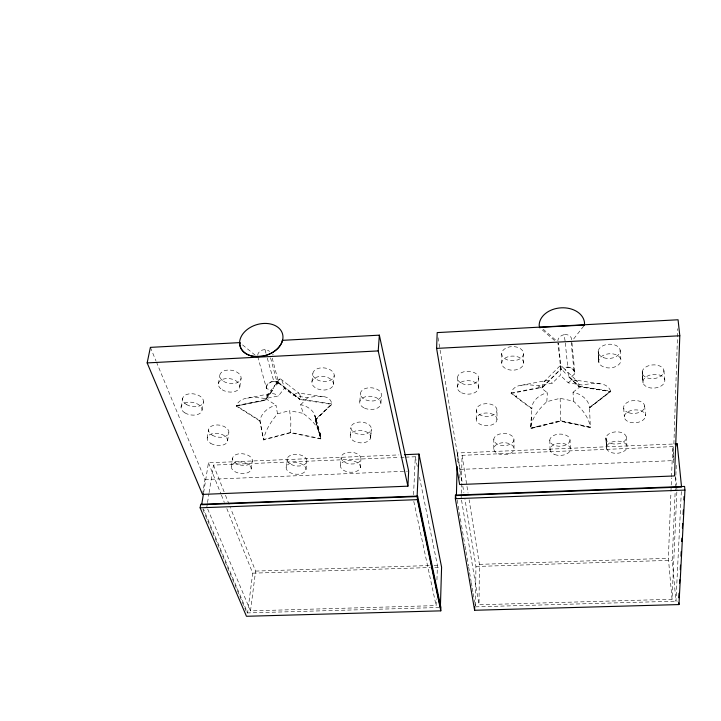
<?xml version="1.0" encoding="UTF-8"?>
<svg xmlns="http://www.w3.org/2000/svg" width="721" height="721" viewBox="0 0 721 721"><rect width="100%" height="100%" fill="white"/><g stroke="black" fill="none" stroke-linecap="round" stroke-linejoin="round"><path stroke-width="0.54" stroke-dasharray="3.6 2.7" d="M496.994 419.505A10.391 6.381 0.5 0 0 481.529 413.773A10.391 6.381 0.5 0 0 481.286 424.813A10.391 6.381 0.5 0 0 496.994 419.505L497.003 410.213A10.337 6.399 0.5 0 0 481.619 404.463A10.337 6.399 0.5 0 0 481.385 415.548A10.337 6.399 0.5 0 0 497.003 410.213M493.777 448.669L493.804 439.477M560.163 398.307L560.532 421.082L590.337 427.436C588.895 416.819 581.117 408.203 573.519 401.2L560.163 398.307L546.788 401.687C539.317 408.816 531.521 417.675 530.737 428.427L535.604 427.229M546.788 401.687L547.401 392.747C539.84 394.441 531.728 400.497 531.837 408.915L511.108 393.369C513.658 382.202 529.746 384.753 538.344 385.843L552.286 383.148L560.325 375.29L560.605 365.304M676.839 492.001L672.053 599.277L479.005 604.757L479.411 564.345L469.128 499.815M476.211 419.298L476.338 410.015M475.472 605.721L475.941 566.481L464.964 499.256M478.582 387.538L478.699 378.165M461.17 497.878L461.233 494.516M461.26 493.398L462.035 455.321L672.711 446.632L674.117 461.007M459.782 478.05L459.971 469.416L437.917 337.013M457.231 387.357L457.456 377.984M457.195 461.945L457.402 452.977L674.964 443.956M207.702 509.035L250.502 610.885L436.115 605.604L436.331 598.89M436.944 579.846L437.413 565.291L419.099 475.391M673.252 462.81L677.74 328.713M672.053 599.277L668.376 558.324L670.936 492.425M670.972 491.307L671.494 477.906M671.539 476.788L672.711 446.632M274.575 385.537L272.52 390.557L265.13 400.281L236.173 406.121M681.336 491.533L675.965 601.179L672.215 560.262L675.289 488.631M675.334 487.513L675.811 476.32M675.865 475.202L676.388 462.891M413.539 494.732L415.305 456.754L405.22 457.177M530.764 427.003L531.458 415.062M370.612 438.062A10.292 6.192 4.4 0 0 356.697 430.689A10.292 6.192 4.4 0 0 354.065 441.18A10.292 6.192 4.4 0 0 370.612 438.062L371.225 429.689A10.238 6.21 4.4 0 0 357.382 422.299A10.238 6.21 4.4 0 0 354.75 432.825A10.238 6.21 4.4 0 0 371.225 429.689M380.904 402.994L381.481 395.198A10.563 6.606 4.3 0 0 366.151 388.268A10.563 6.606 4.3 0 0 365.214 399.677A10.563 6.606 4.3 0 0 381.481 395.198M359.833 401.444L360.41 393.639M350.289 435.295L350.902 427.562M370.711 436.791L371.324 429.049M360.248 467.74A10.004 5.84 4.5 0 0 346.666 460.764A10.004 5.84 4.5 0 0 344.205 470.669A10.004 5.84 4.5 0 0 360.248 467.74L360.987 458.862M340.474 465.099L341.132 457.429M277.702 381.463C280.956 374.064 283.587 384.942 284.362 388.349L293.798 395.649L307.777 397.74C315.212 396.235 330.732 393.522 331.795 404.265L315.311 419.973L320.827 438.972L315.293 420.082C316.231 411.853 307.948 405.923 300.621 404.751L303.208 413.385C311.274 419.658 320.629 427.995 320.827 438.972L290.527 432.816L263.516 439.999L259.875 420.938C261.128 412.944 268.5 407.113 275.999 405.202L277.513 413.845C271.186 421.388 265.364 430.058 263.535 439.9M333.318 384.726A10.797 6.786 5.9 0 0 318.493 376.65A10.797 6.786 5.9 0 0 316.113 388.195A10.797 6.786 5.9 0 0 333.318 384.726L334.229 375.515M573.519 401.2L573.033 392.269C580.684 393.738 588.94 399.407 589.535 407.78L610.66 391.106L578.963 386.213L568.905 376.632L568.13 373.19L565.066 369.494M305.947 469.768A9.977 5.777 6 0 0 292.095 462.837A9.977 5.777 6 0 0 290.166 472.679A9.977 5.777 6 0 0 305.947 469.768L306.903 460.926M311.95 381.742L312.878 373.226M315.293 420.082L331.777 404.373L300.035 399.524C302.018 394.621 296.98 390.241 293.798 395.649M286.183 467.145L287.165 458.898M290.527 432.816L290.905 421.452L289.662 410.682L303.208 413.385M278.162 381.914L277.594 383.969A4.912 1.307 -69.8 0 0 277.765 383.428L278.234 381.058L272.196 358.067M568.896 376.65L578.981 386.609L610.687 391.503M250.502 610.885L255.595 571.086L230.819 508.738M226.827 508.62L252.72 573.168L247.591 612.913L203.421 508.855M270.582 357.886L277.54 384.131L279.478 379.147M251.178 469.11A9.995 5.732 7.5 0 0 237.02 462.188A9.995 5.732 7.5 0 0 235.623 472.021A9.995 5.732 7.5 0 0 251.178 469.11L252.314 460.881A9.95 5.75 7.6 0 0 238.227 453.942A9.95 5.75 7.6 0 0 236.821 463.801A9.95 5.75 7.6 0 0 252.314 460.881M278.225 381.58L278.198 381.012M231.36 466.496L232.595 458.268M259.866 421.046L236.191 406.013C240.535 395.108 256.189 397.46 265.634 398.533L278.459 395.937L284.362 388.349M239.796 386.826L241.084 378.354M227.575 440.828L228.854 432.51M206.837 506.971L207.36 503.664M207.531 502.564L208.937 493.75M209.108 492.641L213.488 465.09L399.605 457.402M203.637 492.596L208.45 462.81L398.848 454.915M218.4 383.86L219.788 375.398M202.529 494.399L204.953 479.528L156.412 361.942M207.197 438.098L208.576 429.779M202.042 410.096L203.484 401.705M181.061 407.239L182.701 398.19M560.677 365.34L560.623 367.71L557.955 343.043M277.423 382.112L276.323 383.491M589.535 407.888L610.696 391.611L578.99 386.717L568.842 377.011C579.603 375.136 572.348 366.863 567.742 367.07A6.822 5.2 -2.3 0 0 563.714 368.26L563.732 368.242M273.187 354.164L272.628 354.966M277.161 382.518L273.403 381.085L273.845 381.418L267.176 357.724M276.251 383.572L266.509 396.09L265.148 400.173L236.191 406.013M272.529 390.241L265.202 399.785L236.245 405.635L259.93 420.559L263.58 439.522L290.572 432.438L320.863 438.584L315.347 419.595L314.879 415.494L320.223 433.952M277.765 383.428L278.513 382.454L300.08 399.137L331.831 403.877L315.347 419.595M583.713 326.09L574.186 338.266M516.137 396.73L516.651 396.126A2.325 0.748 -18.8 0 0 516.119 396.757M574.006 338.491L573.646 338.942M560.812 366.565A6.228 3.127 -41.8 0 0 560.911 368.755L542.625 386.916L511.108 392.981L531.819 408.419L530.737 428.535L535.541 427.346A4.002 2.433 -1 0 0 537.551 426.886L560.541 421.19L590.346 427.544L589.508 407.392L610.66 391.106C606.586 380.436 591.13 383.599 582.226 384.996L568.265 382.842L560.325 375.29M542.643 387.411L560.983 368.999A5.353 2.163 66.1 0 0 561.181 369.522L560.92 369.431M300.621 404.751L307.777 397.74M568.265 382.842C571.888 377.921 580.017 379.949 578.981 386.609M573.033 392.269L582.226 384.996M511.108 393.477L542.634 387.303L542.859 384.158L543.868 381.842L560.623 365.259L564.381 368.846L567.742 367.07M277.513 413.845L289.635 410.582M530.728 428.04L560.523 420.704L590.319 427.048M537.334 426.805L560.532 421.082M247.636 398.154L271.141 393.432L274.71 393.972L278.459 395.937M520.941 385.411L546.356 380.508L549.159 381.103L552.286 383.148M567.4 367.449L567.778 367.413A6.813 5.191 -5.9 0 1 574.304 374.271L573.898 374.298M400.732 457.357L404.093 457.222M204.953 479.528L407.545 471.164M459.971 469.416L673.044 460.62M255.595 571.086L429.554 565.543M434.042 565.399L437.413 565.291M479.411 564.345L668.376 558.324M252.72 573.168L430.347 567.535M434.844 567.391L439.341 567.247M475.941 566.481L672.215 560.262M257.739 356.58L266.509 388.556L272.52 390.665M246.897 612.94L440.892 607.452M475.463 606.839L677.316 601.152M273.493 381.418L273.529 381.418A6.633 4.984 -14.6 0 0 266.509 388.556M257.667 355.219A6.768 5.642 -7.5 0 1 265.04 349.694L265.436 349.739A6.976 5.795 -8.7 0 1 269.528 351.46M323.576 396.73L298.368 392.954L299.233 393.441L288.977 385.474M600.016 383.887L574.844 379.994L577.377 381.337L565.237 369.657M277.468 381.941L276.612 381.616L277.324 382.004A6.642 4.939 -18 0 0 273.403 381.085L273.43 381.112M280.478 378.867L289.662 386.005M265.634 398.533L275.999 405.202M538.344 385.843L547.401 392.747M278.468 382.833L300.035 399.524M278.45 382.941L300.026 399.632M255.135 355.138L241.409 343.971M561.28 369.774L558.505 343.818L557.928 343.34M554.611 340.555L541.138 328.938M543.228 329.2L556.206 340.555M565.021 369.458L564.417 368.873M560.92 369.323L560.974 368.972M202.898 509.45L246.456 611.904M150.392 347.369L155.979 360.897M208.45 462.81L220.986 494.047M221.401 495.084L224.321 502.375M213.488 465.09L225.042 494.182M225.457 495.228L230.414 507.692M320.584 435.232L315.167 416.549L317.033 423.065M265.04 349.721L266.112 353.732M413.8 501.401L436.115 605.604M415.305 456.754L417.315 466.622M457.168 499.968L461.314 524.212M461.503 525.312L464.901 545.148M465.09 546.248L465.838 550.655M466.027 551.754L468.479 566.075M468.668 567.175L469.425 571.582M469.614 572.69L471.119 581.505M471.309 582.604L472.066 587.011M472.255 588.111L473.012 592.518M473.201 593.617L474.706 602.432M474.896 603.54L475.274 605.739M461.53 500.077L479.005 604.757M457.402 452.977L462.621 484.936M462.801 486.035L463.882 492.65M462.035 455.321L468.064 493.146M565.066 340.862L564.11 334.697A7.165 5.876 -16.5 0 0 557.829 340.691M565.282 342.917L567.778 367.413M675.631 476.491L676.505 485.341M676.613 486.45L676.938 489.766M663.888 370.504L664.816 379.985M571.14 342.051L574.304 374.271M571.96 342.817L574.781 372.135M642.222 373.099L643.024 382.563L642.213 371.721L642.961 381.878M644.646 405.815L645.502 415.828A10.608 6.426 -4.1 0 1 629.676 422.173A10.608 6.426 -4.1 0 1 629.559 411.024A10.608 6.426 -4.1 0 1 645.502 415.828M620.132 350.018L620.898 360.239A11.103 7.093 -4 0 1 604.468 367.268A11.103 7.093 -4 0 1 604.09 354.993A11.103 7.093 -4 0 1 620.898 360.239M626.279 436.872L627.018 446.741A10.274 6.074 -3.2 0 1 611.759 452.707A10.274 6.074 -3.2 0 1 611.471 442.189A10.274 6.074 -3.2 0 1 627.018 446.741M623.719 408.221L624.323 416.927M606 439.116L606.568 448.363L605.946 437.881L606.487 447.759M598.268 352.722L598.836 362.221L598.196 351.289L598.736 361.518M570.023 440.297A10.13 6.065 -1.6 0 1 554.386 445.344A10.13 6.065 -1.6 0 1 555.332 434.826A10.13 6.065 -1.6 0 1 570.023 440.297L570.401 448.904M549.799 440.08L550.069 449.913M523.5 353.795A10.887 7.075 -0.7 0 1 506.908 359.734A10.887 7.075 -0.7 0 1 507.44 347.477A10.887 7.075 -0.7 0 1 523.5 353.795L523.635 363.258A10.95 7.057 -0.6 0 1 506.953 369.17A10.95 7.057 -0.6 0 1 507.485 356.949A10.95 7.057 -0.6 0 1 523.635 363.258M571.654 339.762L571.645 339.573A6.958 5.705 -17.8 0 0 564.435 334.625M513.956 439.693A10.076 6.065 0 0 1 498.644 444.731A10.076 6.065 0 0 1 499.04 434.222A10.076 6.065 0 0 1 513.956 439.693L514.028 448.895A10.13 6.047 0.1 0 1 498.644 453.906A10.13 6.047 0.1 0 1 499.049 443.442A10.13 6.047 0.1 0 1 514.028 448.895M501.726 353.632L501.744 363.087M516.056 396.694A1.136 0.631 66.5 0 1 516.624 395.901M562.948 370.603A20.648 3.362 56.4 0 1 565.625 373.631M558.505 343.818A7.048 5.84 -16.3 0 1 558.27 343.376M535.541 427.039A2.118 1.568 -32.2 0 1 537.235 426.94M266.617 388.619A6.804 5.119 -14.6 0 1 273.827 381.526M276.72 383.428A17.655 1.442 -70.4 0 1 276.305 385.149M266.977 395.469L270.681 393.477L267.049 395.387M544.283 381.391L546.004 380.553L544.283 381.391M603.874 357.787A11.04 7.111 -4.1 0 0 620.213 350.73A11.04 7.111 -4.1 0 0 603.495 345.476A11.04 7.111 -4.1 0 0 603.874 357.787M461.828 383.437A10.617 6.768 1 0 0 478.636 378.858A10.617 6.768 1 0 0 463.774 371.802A10.617 6.768 1 0 0 461.828 383.437M461.62 392.792A10.68 6.75 1 0 0 478.528 388.231A10.68 6.75 1 0 0 463.576 381.193A10.68 6.75 1 0 0 461.62 392.792M611.174 443.478A10.22 6.092 -3.3 0 0 626.342 437.476A10.22 6.092 -3.3 0 0 610.885 432.915A10.22 6.092 -3.3 0 0 611.174 443.478M554.674 454.545A10.184 6.047 -1.6 0 0 570.401 449.525A10.184 6.047 -1.6 0 0 555.63 444.064A10.184 6.047 -1.6 0 0 554.674 454.545M647.566 378.002A10.914 6.859 -5.2 0 0 663.942 371.189A10.914 6.859 -5.2 0 0 647.647 366.097A10.914 6.859 -5.2 0 0 647.566 378.002M648.395 387.456A10.977 6.84 -5.1 0 0 664.861 380.67A10.977 6.84 -5.1 0 0 648.476 375.578A10.977 6.84 -5.1 0 0 648.395 387.456M628.973 412.827A10.545 6.444 -4.2 0 0 644.709 406.455A10.545 6.444 -4.2 0 0 628.856 401.651A10.545 6.444 -4.2 0 0 628.973 412.827M344.917 462.404A9.95 5.858 4.6 0 0 360.888 459.466A9.95 5.858 4.6 0 0 347.369 452.464A9.95 5.858 4.6 0 0 344.917 462.404M291.122 464.441A9.932 5.795 6.1 0 0 306.84 461.521A9.932 5.795 6.1 0 0 293.05 454.572A9.932 5.795 6.1 0 0 291.122 464.441M364.556 408.131A10.617 6.588 4.2 0 0 380.904 403.67A10.617 6.588 4.2 0 0 365.493 396.757A10.617 6.588 4.2 0 0 364.556 408.131M317.024 379.706A10.743 6.804 6 0 0 334.147 376.218A10.743 6.804 6 0 0 319.394 368.125A10.743 6.804 6 0 0 317.024 379.706M222.176 389.773A10.806 6.66 8.8 0 0 239.66 387.501A10.806 6.66 8.8 0 0 225.475 378.642A10.806 6.66 8.8 0 0 222.176 389.773M223.546 381.319A10.752 6.678 8.9 0 0 240.94 379.03A10.752 6.678 8.9 0 0 226.836 370.161A10.752 6.678 8.9 0 0 223.546 381.319M184.946 412.899A10.599 6.345 9.6 0 0 201.934 410.736A10.599 6.345 9.6 0 0 187.793 402.246A10.599 6.345 9.6 0 0 184.946 412.899M186.46 404.517A10.545 6.363 9.6 0 0 203.367 402.354A10.545 6.363 9.6 0 0 189.308 393.846A10.545 6.363 9.6 0 0 186.46 404.517M210.847 443.451A10.283 6.02 8.5 0 0 227.448 441.432A10.283 6.02 8.5 0 0 213.867 433.393A10.283 6.02 8.5 0 0 210.847 443.451M212.208 435.151A10.229 6.038 8.5 0 0 228.728 433.123A10.229 6.038 8.5 0 0 215.219 425.066A10.229 6.038 8.5 0 0 212.208 435.151"/><path stroke-width="1.08" d="M474.625 610.272L455.357 498.698L455.438 495.102L684.58 486.423L684.95 490.082L678.957 604.568L474.625 610.272L474.67 606.875M457.087 466.424L456.411 495.561L681.552 487.054L677.208 443.866L674.964 443.956M440.792 610.849L440.892 607.452L417.576 496.057L200.69 504.276L200.123 507.818L246.465 616.284L440.792 610.849L417.423 499.653L417.576 496.057M436.602 348.396L437.187 332.597L678.064 319.773L679.804 335.779L674.541 475.941L459.647 484.53L436.602 348.396L679.804 335.779M677.109 446.101L677.208 443.866M419.009 454.077L441.594 567.184L440.378 607.461L417.108 496.58L419.009 454.077L404.445 454.681M240.3 343.061L239.751 342.61L150.392 347.369L147.156 362.915L202.529 494.399L407.906 486.179L408.672 471.11L379.354 335.166L282.542 340.33A22.027 15.97 -16.8 0 1 262.561 356.183L254.396 356.462A22.108 16.015 -16.6 0 1 246.924 329.731A22.108 16.015 -16.6 0 1 282.533 333.895A22.108 16.015 -16.6 0 1 254.414 356.444M678.803 597.745L679.038 593.248M679.561 583.127L679.741 579.756M680.263 569.635L680.498 565.138M680.966 556.143L681.192 551.646M681.724 541.525L681.895 538.145M682.417 528.033L682.652 523.536M683.12 514.533L683.355 510.035M683.878 499.923L684.049 496.544M407.906 486.179L378.219 350.92L379.354 335.166M584.118 325.568L584.56 323.287A22.712 16.835 -3.9 0 0 561.235 307.831A22.712 16.835 -3.9 0 0 539.182 325.649L539.939 327.902M203.457 493.705L201.673 504.736L417.108 496.58M282.163 340.88L282.542 340.33M539.335 327.379L584.533 325.036M147.156 362.915L378.219 350.92M200.123 507.818L417.423 499.653M455.357 498.698L684.95 490.082M455.438 495.102L456.014 498.418M678.794 602.837L678.957 604.568M254.441 356.453A22.027 15.97 -16.8 0 1 239.778 342.601"/></g></svg>
